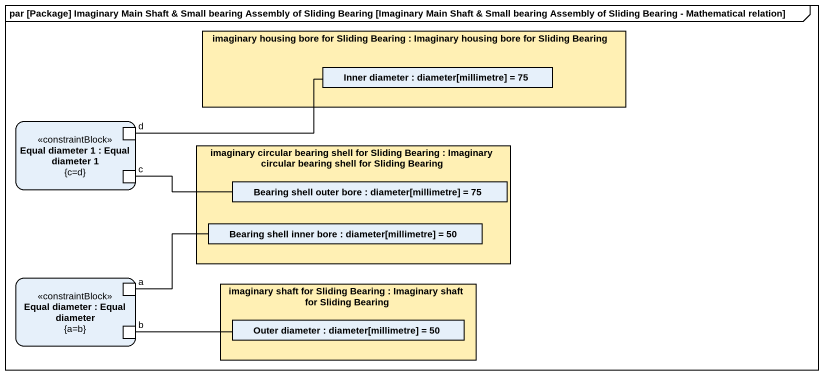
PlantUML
@startuml
mainframe par [Package] Imaginary Main Shaft & Small bearing Assembly of Sliding Bearing [Imaginary Main Shaft & Small bearing Assembly of Sliding Bearing - Mathematical relation]
rectangle "imaginary housing bore for Sliding Bearing : Imaginary housing bore for Sliding Bearing" as imaginary_housing_bore_for #FFF0B4 {
  rectangle "Inner diameter : diameter[millimetre] = 75" as Inner_diameter
}
rectangle "Equal diameter 1 : Equal diameter 1\n{c=d}" as Equal_diameter_1 <<constraintBlock>> {
  port d
  port c
}
rectangle "imaginary circular bearing shell for Sliding Bearing : Imaginary circular bearing shell for Sliding Bearing" as imaginary_circular_bearing #FFF0B4 {
  rectangle "Bearing shell outer bore : diameter[millimetre] = 75" as Bearing_shell_outer_bore
  rectangle "Bearing shell inner bore : diameter[millimetre] = 50" as Bearing_shell_inner_bore
}
rectangle "Equal diameter : Equal diameter\n{a=b}" as Equal_diameter <<constraintBlock>> {
  port a
  port b
}
rectangle "imaginary shaft for Sliding Bearing : Imaginary shaft for Sliding Bearing" as imaginary_shaft_for_Sliding #FFF0B4 {
  rectangle "Outer diameter : diameter[millimetre] = 50" as Outer_diameter
}
d -right- Inner_diameter
c -right- Bearing_shell_outer_bore
a -right- Bearing_shell_inner_bore
b -right- Outer_diameter
@enduml
